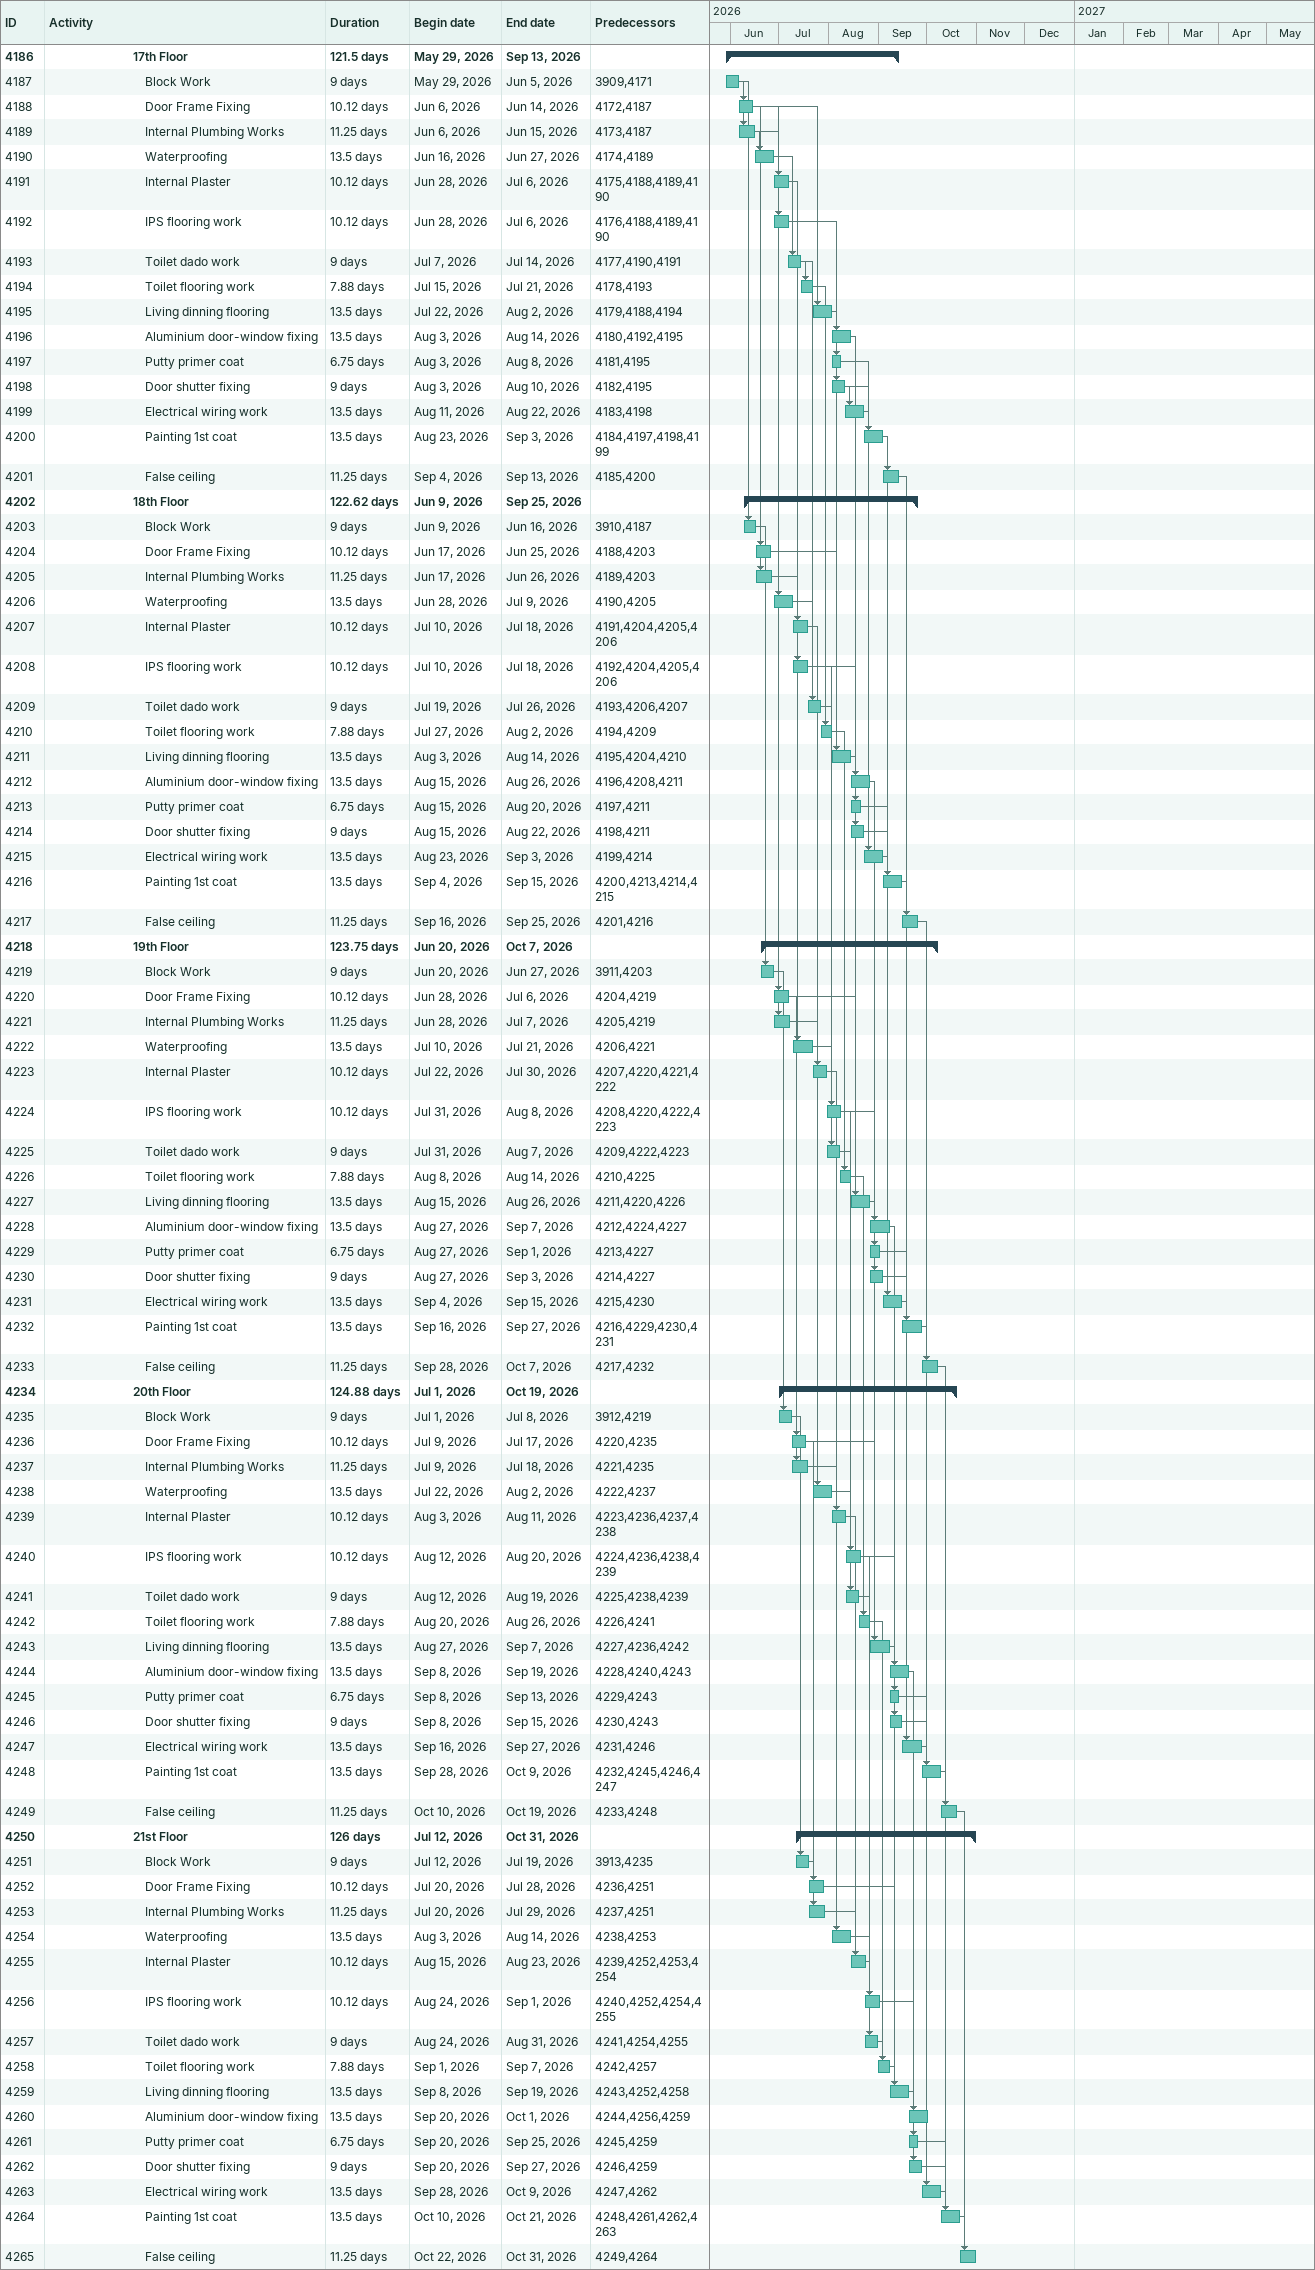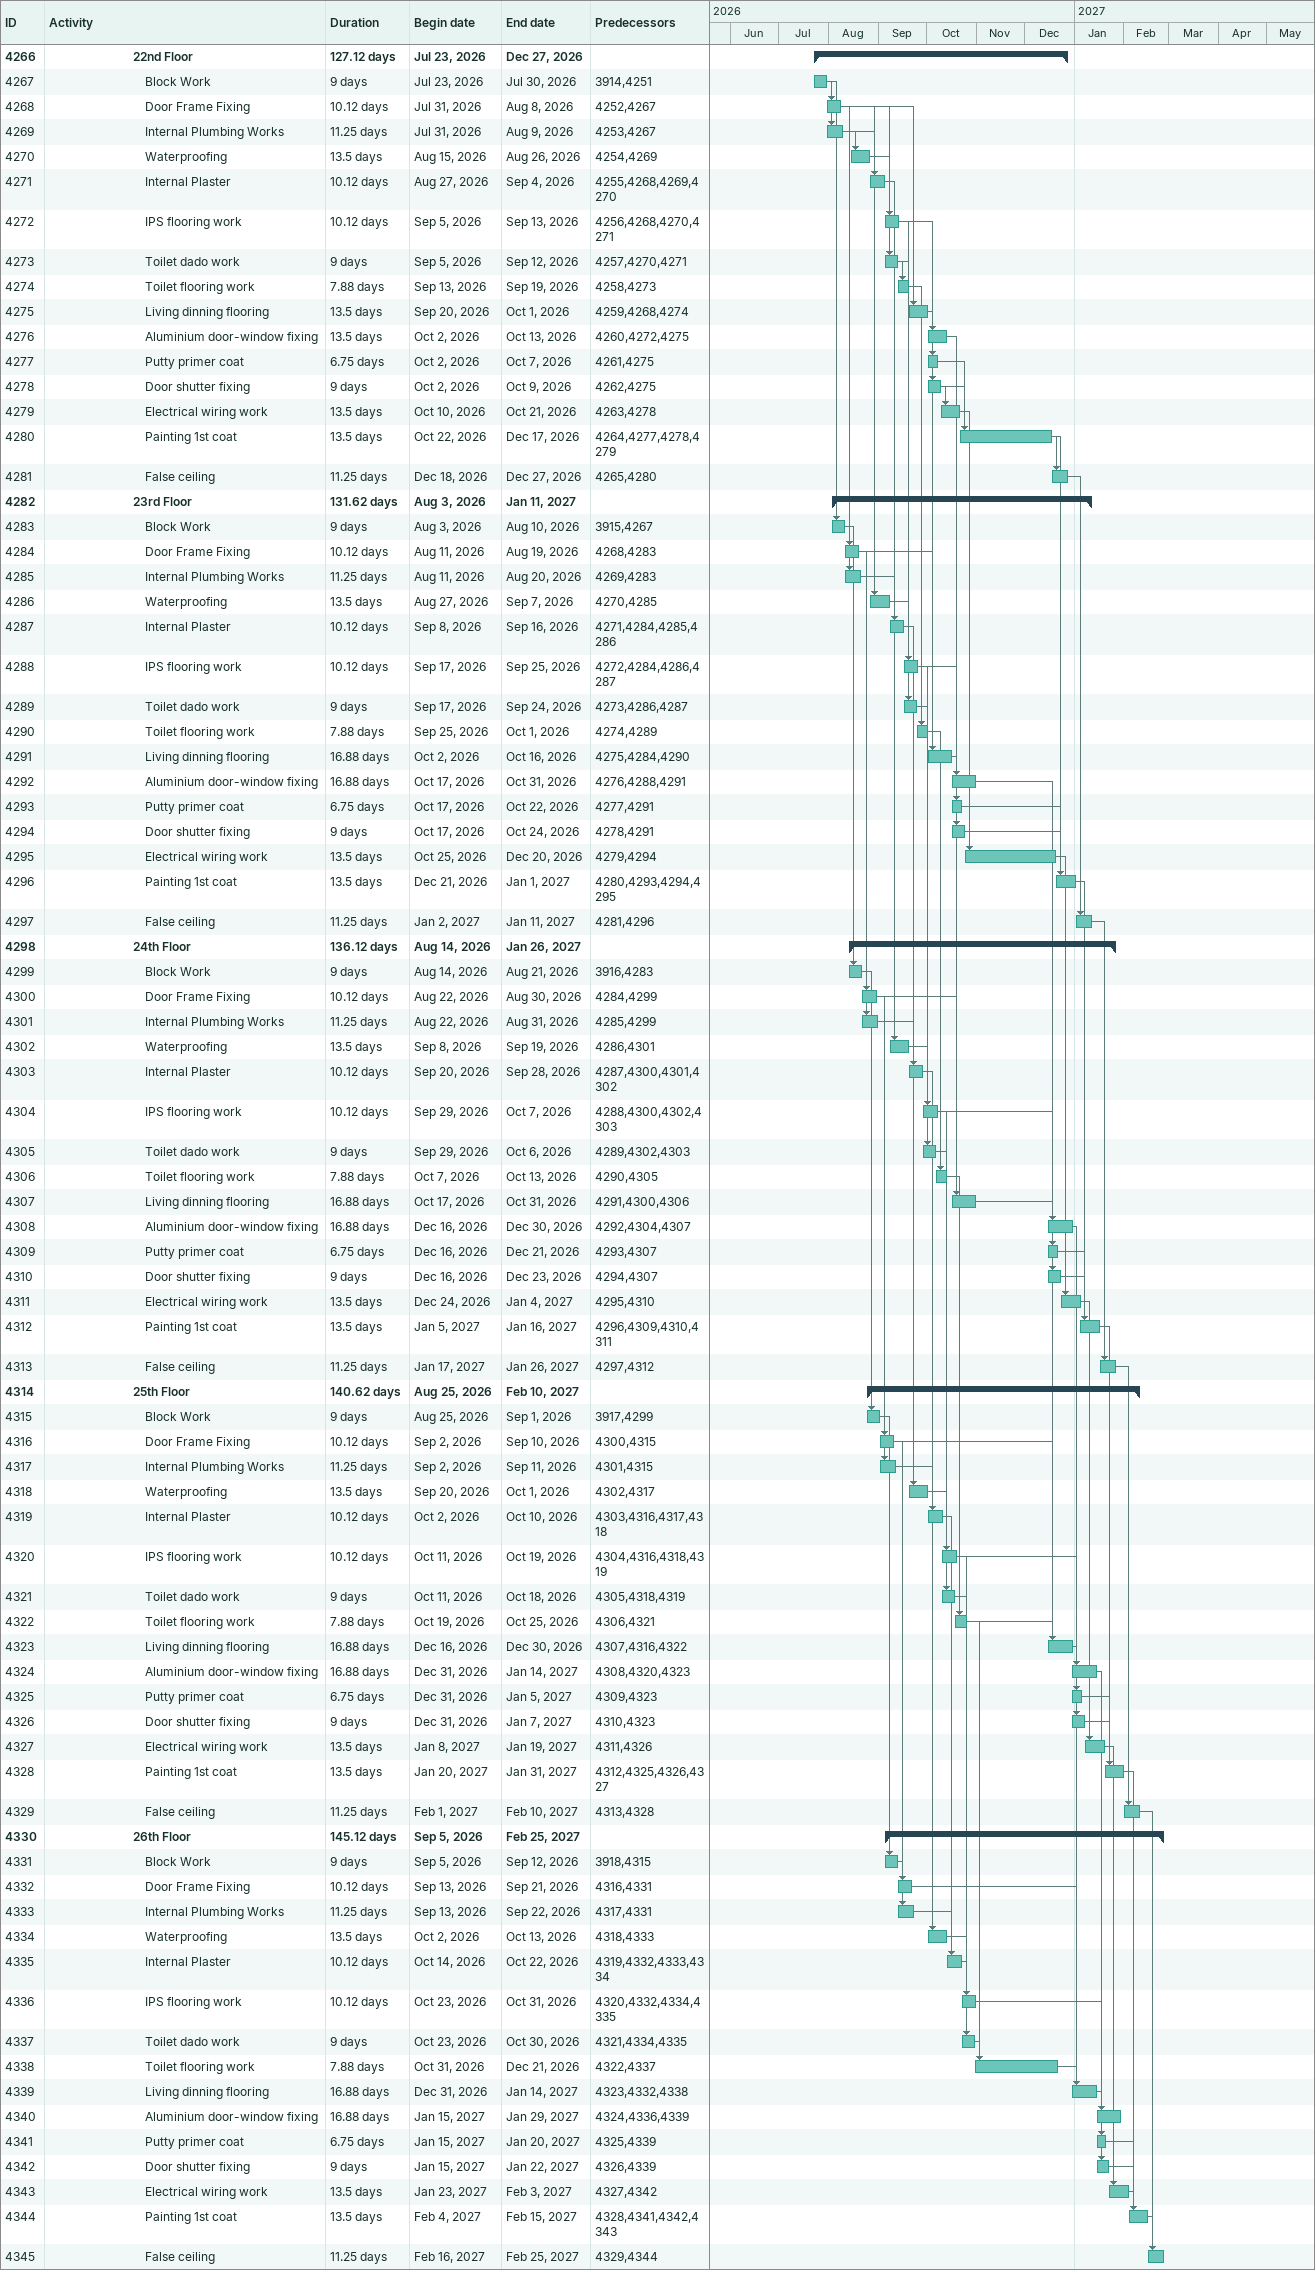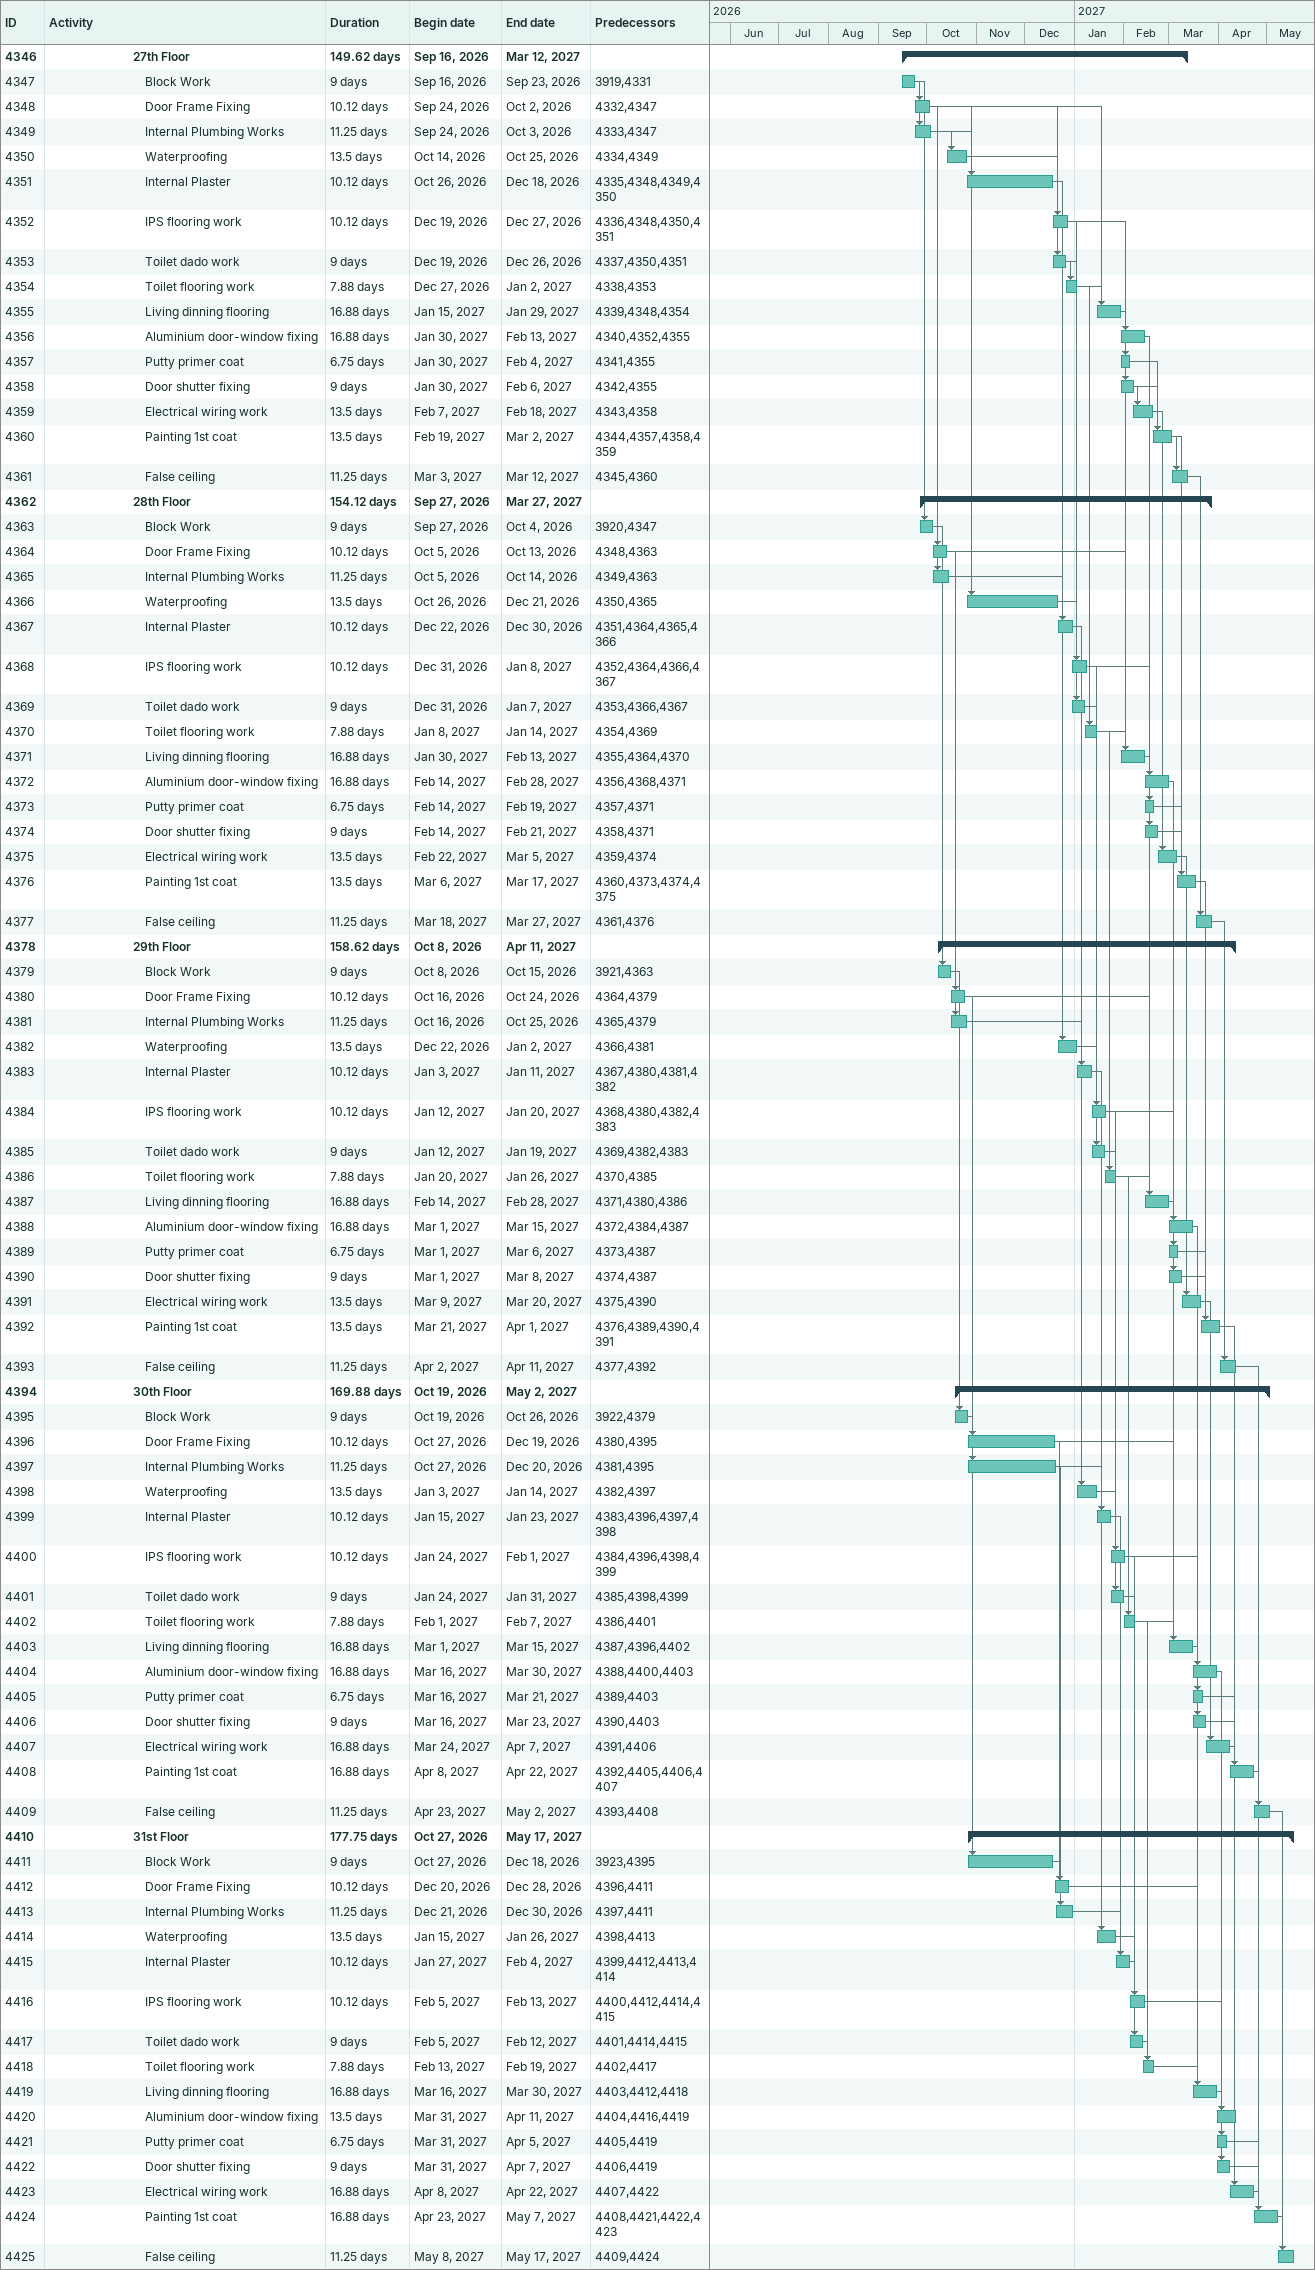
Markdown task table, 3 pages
| ID | Level | Task | Duration | Start | Finish | Predecessors |
|---|---|---|---|---|---|---|
| 4186 | 8 | **17th Floor** | 121.5d | 2026-05-29 | 2026-09-13 |  |
| 4187 | 9 | Block Work | 9d | 2026-05-29 | 2026-06-05 | 3909, 4171 |
| 4188 | 9 | Door Frame Fixing | 10.12d | 2026-06-06 | 2026-06-14 | 4172, 4187 |
| 4189 | 9 | Internal Plumbing Works | 11.25d | 2026-06-06 | 2026-06-15 | 4173, 4187 |
| 4190 | 9 | Waterproofing | 13.5d | 2026-06-16 | 2026-06-27 | 4174, 4189 |
| 4191 | 9 | Internal Plaster | 10.12d | 2026-06-28 | 2026-07-06 | 4175, 4188, 4189, 4190 |
| 4192 | 9 | IPS flooring work | 10.12d | 2026-06-28 | 2026-07-06 | 4176, 4188, 4189, 4190 |
| 4193 | 9 | Toilet dado work | 9d | 2026-07-07 | 2026-07-14 | 4177, 4190, 4191 |
| 4194 | 9 | Toilet flooring work | 7.88d | 2026-07-15 | 2026-07-21 | 4178, 4193 |
| 4195 | 9 | Living dinning flooring | 13.5d | 2026-07-22 | 2026-08-02 | 4179, 4188, 4194 |
| 4196 | 9 | Aluminium door-window fixing | 13.5d | 2026-08-03 | 2026-08-14 | 4180, 4192, 4195 |
| 4197 | 9 | Putty primer coat | 6.75d | 2026-08-03 | 2026-08-08 | 4181, 4195 |
| 4198 | 9 | Door shutter fixing | 9d | 2026-08-03 | 2026-08-10 | 4182, 4195 |
| 4199 | 9 | Electrical wiring work | 13.5d | 2026-08-11 | 2026-08-22 | 4183, 4198 |
| 4200 | 9 | Painting 1st coat | 13.5d | 2026-08-23 | 2026-09-03 | 4184, 4197, 4198, 4199 |
| 4201 | 9 | False ceiling | 11.25d | 2026-09-04 | 2026-09-13 | 4185, 4200 |
| 4202 | 8 | **18th Floor** | 122.62d | 2026-06-09 | 2026-09-25 |  |
| 4203 | 9 | Block Work | 9d | 2026-06-09 | 2026-06-16 | 3910, 4187 |
| 4204 | 9 | Door Frame Fixing | 10.12d | 2026-06-17 | 2026-06-25 | 4188, 4203 |
| 4205 | 9 | Internal Plumbing Works | 11.25d | 2026-06-17 | 2026-06-26 | 4189, 4203 |
| 4206 | 9 | Waterproofing | 13.5d | 2026-06-28 | 2026-07-09 | 4190, 4205 |
| 4207 | 9 | Internal Plaster | 10.12d | 2026-07-10 | 2026-07-18 | 4191, 4204, 4205, 4206 |
| 4208 | 9 | IPS flooring work | 10.12d | 2026-07-10 | 2026-07-18 | 4192, 4204, 4205, 4206 |
| 4209 | 9 | Toilet dado work | 9d | 2026-07-19 | 2026-07-26 | 4193, 4206, 4207 |
| 4210 | 9 | Toilet flooring work | 7.88d | 2026-07-27 | 2026-08-02 | 4194, 4209 |
| 4211 | 9 | Living dinning flooring | 13.5d | 2026-08-03 | 2026-08-14 | 4195, 4204, 4210 |
| 4212 | 9 | Aluminium door-window fixing | 13.5d | 2026-08-15 | 2026-08-26 | 4196, 4208, 4211 |
| 4213 | 9 | Putty primer coat | 6.75d | 2026-08-15 | 2026-08-20 | 4197, 4211 |
| 4214 | 9 | Door shutter fixing | 9d | 2026-08-15 | 2026-08-22 | 4198, 4211 |
| 4215 | 9 | Electrical wiring work | 13.5d | 2026-08-23 | 2026-09-03 | 4199, 4214 |
| 4216 | 9 | Painting 1st coat | 13.5d | 2026-09-04 | 2026-09-15 | 4200, 4213, 4214, 4215 |
| 4217 | 9 | False ceiling | 11.25d | 2026-09-16 | 2026-09-25 | 4201, 4216 |
| 4218 | 8 | **19th Floor** | 123.75d | 2026-06-20 | 2026-10-07 |  |
| 4219 | 9 | Block Work | 9d | 2026-06-20 | 2026-06-27 | 3911, 4203 |
| 4220 | 9 | Door Frame Fixing | 10.12d | 2026-06-28 | 2026-07-06 | 4204, 4219 |
| 4221 | 9 | Internal Plumbing Works | 11.25d | 2026-06-28 | 2026-07-07 | 4205, 4219 |
| 4222 | 9 | Waterproofing | 13.5d | 2026-07-10 | 2026-07-21 | 4206, 4221 |
| 4223 | 9 | Internal Plaster | 10.12d | 2026-07-22 | 2026-07-30 | 4207, 4220, 4221, 4222 |
| 4224 | 9 | IPS flooring work | 10.12d | 2026-07-31 | 2026-08-08 | 4208, 4220, 4222, 4223 |
| 4225 | 9 | Toilet dado work | 9d | 2026-07-31 | 2026-08-07 | 4209, 4222, 4223 |
| 4226 | 9 | Toilet flooring work | 7.88d | 2026-08-08 | 2026-08-14 | 4210, 4225 |
| 4227 | 9 | Living dinning flooring | 13.5d | 2026-08-15 | 2026-08-26 | 4211, 4220, 4226 |
| 4228 | 9 | Aluminium door-window fixing | 13.5d | 2026-08-27 | 2026-09-07 | 4212, 4224, 4227 |
| 4229 | 9 | Putty primer coat | 6.75d | 2026-08-27 | 2026-09-01 | 4213, 4227 |
| 4230 | 9 | Door shutter fixing | 9d | 2026-08-27 | 2026-09-03 | 4214, 4227 |
| 4231 | 9 | Electrical wiring work | 13.5d | 2026-09-04 | 2026-09-15 | 4215, 4230 |
| 4232 | 9 | Painting 1st coat | 13.5d | 2026-09-16 | 2026-09-27 | 4216, 4229, 4230, 4231 |
| 4233 | 9 | False ceiling | 11.25d | 2026-09-28 | 2026-10-07 | 4217, 4232 |
| 4234 | 8 | **20th Floor** | 124.88d | 2026-07-01 | 2026-10-19 |  |
| 4235 | 9 | Block Work | 9d | 2026-07-01 | 2026-07-08 | 3912, 4219 |
| 4236 | 9 | Door Frame Fixing | 10.12d | 2026-07-09 | 2026-07-17 | 4220, 4235 |
| 4237 | 9 | Internal Plumbing Works | 11.25d | 2026-07-09 | 2026-07-18 | 4221, 4235 |
| 4238 | 9 | Waterproofing | 13.5d | 2026-07-22 | 2026-08-02 | 4222, 4237 |
| 4239 | 9 | Internal Plaster | 10.12d | 2026-08-03 | 2026-08-11 | 4223, 4236, 4237, 4238 |
| 4240 | 9 | IPS flooring work | 10.12d | 2026-08-12 | 2026-08-20 | 4224, 4236, 4238, 4239 |
| 4241 | 9 | Toilet dado work | 9d | 2026-08-12 | 2026-08-19 | 4225, 4238, 4239 |
| 4242 | 9 | Toilet flooring work | 7.88d | 2026-08-20 | 2026-08-26 | 4226, 4241 |
| 4243 | 9 | Living dinning flooring | 13.5d | 2026-08-27 | 2026-09-07 | 4227, 4236, 4242 |
| 4244 | 9 | Aluminium door-window fixing | 13.5d | 2026-09-08 | 2026-09-19 | 4228, 4240, 4243 |
| 4245 | 9 | Putty primer coat | 6.75d | 2026-09-08 | 2026-09-13 | 4229, 4243 |
| 4246 | 9 | Door shutter fixing | 9d | 2026-09-08 | 2026-09-15 | 4230, 4243 |
| 4247 | 9 | Electrical wiring work | 13.5d | 2026-09-16 | 2026-09-27 | 4231, 4246 |
| 4248 | 9 | Painting 1st coat | 13.5d | 2026-09-28 | 2026-10-09 | 4232, 4245, 4246, 4247 |
| 4249 | 9 | False ceiling | 11.25d | 2026-10-10 | 2026-10-19 | 4233, 4248 |
| 4250 | 8 | **21st Floor** | 126d | 2026-07-12 | 2026-10-31 |  |
| 4251 | 9 | Block Work | 9d | 2026-07-12 | 2026-07-19 | 3913, 4235 |
| 4252 | 9 | Door Frame Fixing | 10.12d | 2026-07-20 | 2026-07-28 | 4236, 4251 |
| 4253 | 9 | Internal Plumbing Works | 11.25d | 2026-07-20 | 2026-07-29 | 4237, 4251 |
| 4254 | 9 | Waterproofing | 13.5d | 2026-08-03 | 2026-08-14 | 4238, 4253 |
| 4255 | 9 | Internal Plaster | 10.12d | 2026-08-15 | 2026-08-23 | 4239, 4252, 4253, 4254 |
| 4256 | 9 | IPS flooring work | 10.12d | 2026-08-24 | 2026-09-01 | 4240, 4252, 4254, 4255 |
| 4257 | 9 | Toilet dado work | 9d | 2026-08-24 | 2026-08-31 | 4241, 4254, 4255 |
| 4258 | 9 | Toilet flooring work | 7.88d | 2026-09-01 | 2026-09-07 | 4242, 4257 |
| 4259 | 9 | Living dinning flooring | 13.5d | 2026-09-08 | 2026-09-19 | 4243, 4252, 4258 |
| 4260 | 9 | Aluminium door-window fixing | 13.5d | 2026-09-20 | 2026-10-01 | 4244, 4256, 4259 |
| 4261 | 9 | Putty primer coat | 6.75d | 2026-09-20 | 2026-09-25 | 4245, 4259 |
| 4262 | 9 | Door shutter fixing | 9d | 2026-09-20 | 2026-09-27 | 4246, 4259 |
| 4263 | 9 | Electrical wiring work | 13.5d | 2026-09-28 | 2026-10-09 | 4247, 4262 |
| 4264 | 9 | Painting 1st coat | 13.5d | 2026-10-10 | 2026-10-21 | 4248, 4261, 4262, 4263 |
| 4265 | 9 | False ceiling | 11.25d | 2026-10-22 | 2026-10-31 | 4249, 4264 |
| 4266 | 8 | **22nd Floor** | 127.12d | 2026-07-23 | 2026-12-27 |  |
| 4267 | 9 | Block Work | 9d | 2026-07-23 | 2026-07-30 | 3914, 4251 |
| 4268 | 9 | Door Frame Fixing | 10.12d | 2026-07-31 | 2026-08-08 | 4252, 4267 |
| 4269 | 9 | Internal Plumbing Works | 11.25d | 2026-07-31 | 2026-08-09 | 4253, 4267 |
| 4270 | 9 | Waterproofing | 13.5d | 2026-08-15 | 2026-08-26 | 4254, 4269 |
| 4271 | 9 | Internal Plaster | 10.12d | 2026-08-27 | 2026-09-04 | 4255, 4268, 4269, 4270 |
| 4272 | 9 | IPS flooring work | 10.12d | 2026-09-05 | 2026-09-13 | 4256, 4268, 4270, 4271 |
| 4273 | 9 | Toilet dado work | 9d | 2026-09-05 | 2026-09-12 | 4257, 4270, 4271 |
| 4274 | 9 | Toilet flooring work | 7.88d | 2026-09-13 | 2026-09-19 | 4258, 4273 |
| 4275 | 9 | Living dinning flooring | 13.5d | 2026-09-20 | 2026-10-01 | 4259, 4268, 4274 |
| 4276 | 9 | Aluminium door-window fixing | 13.5d | 2026-10-02 | 2026-10-13 | 4260, 4272, 4275 |
| 4277 | 9 | Putty primer coat | 6.75d | 2026-10-02 | 2026-10-07 | 4261, 4275 |
| 4278 | 9 | Door shutter fixing | 9d | 2026-10-02 | 2026-10-09 | 4262, 4275 |
| 4279 | 9 | Electrical wiring work | 13.5d | 2026-10-10 | 2026-10-21 | 4263, 4278 |
| 4280 | 9 | Painting 1st coat | 13.5d | 2026-10-22 | 2026-12-17 | 4264, 4277, 4278, 4279 |
| 4281 | 9 | False ceiling | 11.25d | 2026-12-18 | 2026-12-27 | 4265, 4280 |
| 4282 | 8 | **23rd Floor** | 131.62d | 2026-08-03 | 2027-01-11 |  |
| 4283 | 9 | Block Work | 9d | 2026-08-03 | 2026-08-10 | 3915, 4267 |
| 4284 | 9 | Door Frame Fixing | 10.12d | 2026-08-11 | 2026-08-19 | 4268, 4283 |
| 4285 | 9 | Internal Plumbing Works | 11.25d | 2026-08-11 | 2026-08-20 | 4269, 4283 |
| 4286 | 9 | Waterproofing | 13.5d | 2026-08-27 | 2026-09-07 | 4270, 4285 |
| 4287 | 9 | Internal Plaster | 10.12d | 2026-09-08 | 2026-09-16 | 4271, 4284, 4285, 4286 |
| 4288 | 9 | IPS flooring work | 10.12d | 2026-09-17 | 2026-09-25 | 4272, 4284, 4286, 4287 |
| 4289 | 9 | Toilet dado work | 9d | 2026-09-17 | 2026-09-24 | 4273, 4286, 4287 |
| 4290 | 9 | Toilet flooring work | 7.88d | 2026-09-25 | 2026-10-01 | 4274, 4289 |
| 4291 | 9 | Living dinning flooring | 16.88d | 2026-10-02 | 2026-10-16 | 4275, 4284, 4290 |
| 4292 | 9 | Aluminium door-window fixing | 16.88d | 2026-10-17 | 2026-10-31 | 4276, 4288, 4291 |
| 4293 | 9 | Putty primer coat | 6.75d | 2026-10-17 | 2026-10-22 | 4277, 4291 |
| 4294 | 9 | Door shutter fixing | 9d | 2026-10-17 | 2026-10-24 | 4278, 4291 |
| 4295 | 9 | Electrical wiring work | 13.5d | 2026-10-25 | 2026-12-20 | 4279, 4294 |
| 4296 | 9 | Painting 1st coat | 13.5d | 2026-12-21 | 2027-01-01 | 4280, 4293, 4294, 4295 |
| 4297 | 9 | False ceiling | 11.25d | 2027-01-02 | 2027-01-11 | 4281, 4296 |
| 4298 | 8 | **24th Floor** | 136.12d | 2026-08-14 | 2027-01-26 |  |
| 4299 | 9 | Block Work | 9d | 2026-08-14 | 2026-08-21 | 3916, 4283 |
| 4300 | 9 | Door Frame Fixing | 10.12d | 2026-08-22 | 2026-08-30 | 4284, 4299 |
| 4301 | 9 | Internal Plumbing Works | 11.25d | 2026-08-22 | 2026-08-31 | 4285, 4299 |
| 4302 | 9 | Waterproofing | 13.5d | 2026-09-08 | 2026-09-19 | 4286, 4301 |
| 4303 | 9 | Internal Plaster | 10.12d | 2026-09-20 | 2026-09-28 | 4287, 4300, 4301, 4302 |
| 4304 | 9 | IPS flooring work | 10.12d | 2026-09-29 | 2026-10-07 | 4288, 4300, 4302, 4303 |
| 4305 | 9 | Toilet dado work | 9d | 2026-09-29 | 2026-10-06 | 4289, 4302, 4303 |
| 4306 | 9 | Toilet flooring work | 7.88d | 2026-10-07 | 2026-10-13 | 4290, 4305 |
| 4307 | 9 | Living dinning flooring | 16.88d | 2026-10-17 | 2026-10-31 | 4291, 4300, 4306 |
| 4308 | 9 | Aluminium door-window fixing | 16.88d | 2026-12-16 | 2026-12-30 | 4292, 4304, 4307 |
| 4309 | 9 | Putty primer coat | 6.75d | 2026-12-16 | 2026-12-21 | 4293, 4307 |
| 4310 | 9 | Door shutter fixing | 9d | 2026-12-16 | 2026-12-23 | 4294, 4307 |
| 4311 | 9 | Electrical wiring work | 13.5d | 2026-12-24 | 2027-01-04 | 4295, 4310 |
| 4312 | 9 | Painting 1st coat | 13.5d | 2027-01-05 | 2027-01-16 | 4296, 4309, 4310, 4311 |
| 4313 | 9 | False ceiling | 11.25d | 2027-01-17 | 2027-01-26 | 4297, 4312 |
| 4314 | 8 | **25th Floor** | 140.62d | 2026-08-25 | 2027-02-10 |  |
| 4315 | 9 | Block Work | 9d | 2026-08-25 | 2026-09-01 | 3917, 4299 |
| 4316 | 9 | Door Frame Fixing | 10.12d | 2026-09-02 | 2026-09-10 | 4300, 4315 |
| 4317 | 9 | Internal Plumbing Works | 11.25d | 2026-09-02 | 2026-09-11 | 4301, 4315 |
| 4318 | 9 | Waterproofing | 13.5d | 2026-09-20 | 2026-10-01 | 4302, 4317 |
| 4319 | 9 | Internal Plaster | 10.12d | 2026-10-02 | 2026-10-10 | 4303, 4316, 4317, 4318 |
| 4320 | 9 | IPS flooring work | 10.12d | 2026-10-11 | 2026-10-19 | 4304, 4316, 4318, 4319 |
| 4321 | 9 | Toilet dado work | 9d | 2026-10-11 | 2026-10-18 | 4305, 4318, 4319 |
| 4322 | 9 | Toilet flooring work | 7.88d | 2026-10-19 | 2026-10-25 | 4306, 4321 |
| 4323 | 9 | Living dinning flooring | 16.88d | 2026-12-16 | 2026-12-30 | 4307, 4316, 4322 |
| 4324 | 9 | Aluminium door-window fixing | 16.88d | 2026-12-31 | 2027-01-14 | 4308, 4320, 4323 |
| 4325 | 9 | Putty primer coat | 6.75d | 2026-12-31 | 2027-01-05 | 4309, 4323 |
| 4326 | 9 | Door shutter fixing | 9d | 2026-12-31 | 2027-01-07 | 4310, 4323 |
| 4327 | 9 | Electrical wiring work | 13.5d | 2027-01-08 | 2027-01-19 | 4311, 4326 |
| 4328 | 9 | Painting 1st coat | 13.5d | 2027-01-20 | 2027-01-31 | 4312, 4325, 4326, 4327 |
| 4329 | 9 | False ceiling | 11.25d | 2027-02-01 | 2027-02-10 | 4313, 4328 |
| 4330 | 8 | **26th Floor** | 145.12d | 2026-09-05 | 2027-02-25 |  |
| 4331 | 9 | Block Work | 9d | 2026-09-05 | 2026-09-12 | 3918, 4315 |
| 4332 | 9 | Door Frame Fixing | 10.12d | 2026-09-13 | 2026-09-21 | 4316, 4331 |
| 4333 | 9 | Internal Plumbing Works | 11.25d | 2026-09-13 | 2026-09-22 | 4317, 4331 |
| 4334 | 9 | Waterproofing | 13.5d | 2026-10-02 | 2026-10-13 | 4318, 4333 |
| 4335 | 9 | Internal Plaster | 10.12d | 2026-10-14 | 2026-10-22 | 4319, 4332, 4333, 4334 |
| 4336 | 9 | IPS flooring work | 10.12d | 2026-10-23 | 2026-10-31 | 4320, 4332, 4334, 4335 |
| 4337 | 9 | Toilet dado work | 9d | 2026-10-23 | 2026-10-30 | 4321, 4334, 4335 |
| 4338 | 9 | Toilet flooring work | 7.88d | 2026-10-31 | 2026-12-21 | 4322, 4337 |
| 4339 | 9 | Living dinning flooring | 16.88d | 2026-12-31 | 2027-01-14 | 4323, 4332, 4338 |
| 4340 | 9 | Aluminium door-window fixing | 16.88d | 2027-01-15 | 2027-01-29 | 4324, 4336, 4339 |
| 4341 | 9 | Putty primer coat | 6.75d | 2027-01-15 | 2027-01-20 | 4325, 4339 |
| 4342 | 9 | Door shutter fixing | 9d | 2027-01-15 | 2027-01-22 | 4326, 4339 |
| 4343 | 9 | Electrical wiring work | 13.5d | 2027-01-23 | 2027-02-03 | 4327, 4342 |
| 4344 | 9 | Painting 1st coat | 13.5d | 2027-02-04 | 2027-02-15 | 4328, 4341, 4342, 4343 |
| 4345 | 9 | False ceiling | 11.25d | 2027-02-16 | 2027-02-25 | 4329, 4344 |
| 4346 | 8 | **27th Floor** | 149.62d | 2026-09-16 | 2027-03-12 |  |
| 4347 | 9 | Block Work | 9d | 2026-09-16 | 2026-09-23 | 3919, 4331 |
| 4348 | 9 | Door Frame Fixing | 10.12d | 2026-09-24 | 2026-10-02 | 4332, 4347 |
| 4349 | 9 | Internal Plumbing Works | 11.25d | 2026-09-24 | 2026-10-03 | 4333, 4347 |
| 4350 | 9 | Waterproofing | 13.5d | 2026-10-14 | 2026-10-25 | 4334, 4349 |
| 4351 | 9 | Internal Plaster | 10.12d | 2026-10-26 | 2026-12-18 | 4335, 4348, 4349, 4350 |
| 4352 | 9 | IPS flooring work | 10.12d | 2026-12-19 | 2026-12-27 | 4336, 4348, 4350, 4351 |
| 4353 | 9 | Toilet dado work | 9d | 2026-12-19 | 2026-12-26 | 4337, 4350, 4351 |
| 4354 | 9 | Toilet flooring work | 7.88d | 2026-12-27 | 2027-01-02 | 4338, 4353 |
| 4355 | 9 | Living dinning flooring | 16.88d | 2027-01-15 | 2027-01-29 | 4339, 4348, 4354 |
| 4356 | 9 | Aluminium door-window fixing | 16.88d | 2027-01-30 | 2027-02-13 | 4340, 4352, 4355 |
| 4357 | 9 | Putty primer coat | 6.75d | 2027-01-30 | 2027-02-04 | 4341, 4355 |
| 4358 | 9 | Door shutter fixing | 9d | 2027-01-30 | 2027-02-06 | 4342, 4355 |
| 4359 | 9 | Electrical wiring work | 13.5d | 2027-02-07 | 2027-02-18 | 4343, 4358 |
| 4360 | 9 | Painting 1st coat | 13.5d | 2027-02-19 | 2027-03-02 | 4344, 4357, 4358, 4359 |
| 4361 | 9 | False ceiling | 11.25d | 2027-03-03 | 2027-03-12 | 4345, 4360 |
| 4362 | 8 | **28th Floor** | 154.12d | 2026-09-27 | 2027-03-27 |  |
| 4363 | 9 | Block Work | 9d | 2026-09-27 | 2026-10-04 | 3920, 4347 |
| 4364 | 9 | Door Frame Fixing | 10.12d | 2026-10-05 | 2026-10-13 | 4348, 4363 |
| 4365 | 9 | Internal Plumbing Works | 11.25d | 2026-10-05 | 2026-10-14 | 4349, 4363 |
| 4366 | 9 | Waterproofing | 13.5d | 2026-10-26 | 2026-12-21 | 4350, 4365 |
| 4367 | 9 | Internal Plaster | 10.12d | 2026-12-22 | 2026-12-30 | 4351, 4364, 4365, 4366 |
| 4368 | 9 | IPS flooring work | 10.12d | 2026-12-31 | 2027-01-08 | 4352, 4364, 4366, 4367 |
| 4369 | 9 | Toilet dado work | 9d | 2026-12-31 | 2027-01-07 | 4353, 4366, 4367 |
| 4370 | 9 | Toilet flooring work | 7.88d | 2027-01-08 | 2027-01-14 | 4354, 4369 |
| 4371 | 9 | Living dinning flooring | 16.88d | 2027-01-30 | 2027-02-13 | 4355, 4364, 4370 |
| 4372 | 9 | Aluminium door-window fixing | 16.88d | 2027-02-14 | 2027-02-28 | 4356, 4368, 4371 |
| 4373 | 9 | Putty primer coat | 6.75d | 2027-02-14 | 2027-02-19 | 4357, 4371 |
| 4374 | 9 | Door shutter fixing | 9d | 2027-02-14 | 2027-02-21 | 4358, 4371 |
| 4375 | 9 | Electrical wiring work | 13.5d | 2027-02-22 | 2027-03-05 | 4359, 4374 |
| 4376 | 9 | Painting 1st coat | 13.5d | 2027-03-06 | 2027-03-17 | 4360, 4373, 4374, 4375 |
| 4377 | 9 | False ceiling | 11.25d | 2027-03-18 | 2027-03-27 | 4361, 4376 |
| 4378 | 8 | **29th Floor** | 158.62d | 2026-10-08 | 2027-04-11 |  |
| 4379 | 9 | Block Work | 9d | 2026-10-08 | 2026-10-15 | 3921, 4363 |
| 4380 | 9 | Door Frame Fixing | 10.12d | 2026-10-16 | 2026-10-24 | 4364, 4379 |
| 4381 | 9 | Internal Plumbing Works | 11.25d | 2026-10-16 | 2026-10-25 | 4365, 4379 |
| 4382 | 9 | Waterproofing | 13.5d | 2026-12-22 | 2027-01-02 | 4366, 4381 |
| 4383 | 9 | Internal Plaster | 10.12d | 2027-01-03 | 2027-01-11 | 4367, 4380, 4381, 4382 |
| 4384 | 9 | IPS flooring work | 10.12d | 2027-01-12 | 2027-01-20 | 4368, 4380, 4382, 4383 |
| 4385 | 9 | Toilet dado work | 9d | 2027-01-12 | 2027-01-19 | 4369, 4382, 4383 |
| 4386 | 9 | Toilet flooring work | 7.88d | 2027-01-20 | 2027-01-26 | 4370, 4385 |
| 4387 | 9 | Living dinning flooring | 16.88d | 2027-02-14 | 2027-02-28 | 4371, 4380, 4386 |
| 4388 | 9 | Aluminium door-window fixing | 16.88d | 2027-03-01 | 2027-03-15 | 4372, 4384, 4387 |
| 4389 | 9 | Putty primer coat | 6.75d | 2027-03-01 | 2027-03-06 | 4373, 4387 |
| 4390 | 9 | Door shutter fixing | 9d | 2027-03-01 | 2027-03-08 | 4374, 4387 |
| 4391 | 9 | Electrical wiring work | 13.5d | 2027-03-09 | 2027-03-20 | 4375, 4390 |
| 4392 | 9 | Painting 1st coat | 13.5d | 2027-03-21 | 2027-04-01 | 4376, 4389, 4390, 4391 |
| 4393 | 9 | False ceiling | 11.25d | 2027-04-02 | 2027-04-11 | 4377, 4392 |
| 4394 | 8 | **30th Floor** | 169.88d | 2026-10-19 | 2027-05-02 |  |
| 4395 | 9 | Block Work | 9d | 2026-10-19 | 2026-10-26 | 3922, 4379 |
| 4396 | 9 | Door Frame Fixing | 10.12d | 2026-10-27 | 2026-12-19 | 4380, 4395 |
| 4397 | 9 | Internal Plumbing Works | 11.25d | 2026-10-27 | 2026-12-20 | 4381, 4395 |
| 4398 | 9 | Waterproofing | 13.5d | 2027-01-03 | 2027-01-14 | 4382, 4397 |
| 4399 | 9 | Internal Plaster | 10.12d | 2027-01-15 | 2027-01-23 | 4383, 4396, 4397, 4398 |
| 4400 | 9 | IPS flooring work | 10.12d | 2027-01-24 | 2027-02-01 | 4384, 4396, 4398, 4399 |
| 4401 | 9 | Toilet dado work | 9d | 2027-01-24 | 2027-01-31 | 4385, 4398, 4399 |
| 4402 | 9 | Toilet flooring work | 7.88d | 2027-02-01 | 2027-02-07 | 4386, 4401 |
| 4403 | 9 | Living dinning flooring | 16.88d | 2027-03-01 | 2027-03-15 | 4387, 4396, 4402 |
| 4404 | 9 | Aluminium door-window fixing | 16.88d | 2027-03-16 | 2027-03-30 | 4388, 4400, 4403 |
| 4405 | 9 | Putty primer coat | 6.75d | 2027-03-16 | 2027-03-21 | 4389, 4403 |
| 4406 | 9 | Door shutter fixing | 9d | 2027-03-16 | 2027-03-23 | 4390, 4403 |
| 4407 | 9 | Electrical wiring work | 16.88d | 2027-03-24 | 2027-04-07 | 4391, 4406 |
| 4408 | 9 | Painting 1st coat | 16.88d | 2027-04-08 | 2027-04-22 | 4392, 4405, 4406, 4407 |
| 4409 | 9 | False ceiling | 11.25d | 2027-04-23 | 2027-05-02 | 4393, 4408 |
| 4410 | 8 | **31st Floor** | 177.75d | 2026-10-27 | 2027-05-17 |  |
| 4411 | 9 | Block Work | 9d | 2026-10-27 | 2026-12-18 | 3923, 4395 |
| 4412 | 9 | Door Frame Fixing | 10.12d | 2026-12-20 | 2026-12-28 | 4396, 4411 |
| 4413 | 9 | Internal Plumbing Works | 11.25d | 2026-12-21 | 2026-12-30 | 4397, 4411 |
| 4414 | 9 | Waterproofing | 13.5d | 2027-01-15 | 2027-01-26 | 4398, 4413 |
| 4415 | 9 | Internal Plaster | 10.12d | 2027-01-27 | 2027-02-04 | 4399, 4412, 4413, 4414 |
| 4416 | 9 | IPS flooring work | 10.12d | 2027-02-05 | 2027-02-13 | 4400, 4412, 4414, 4415 |
| 4417 | 9 | Toilet dado work | 9d | 2027-02-05 | 2027-02-12 | 4401, 4414, 4415 |
| 4418 | 9 | Toilet flooring work | 7.88d | 2027-02-13 | 2027-02-19 | 4402, 4417 |
| 4419 | 9 | Living dinning flooring | 16.88d | 2027-03-16 | 2027-03-30 | 4403, 4412, 4418 |
| 4420 | 9 | Aluminium door-window fixing | 13.5d | 2027-03-31 | 2027-04-11 | 4404, 4416, 4419 |
| 4421 | 9 | Putty primer coat | 6.75d | 2027-03-31 | 2027-04-05 | 4405, 4419 |
| 4422 | 9 | Door shutter fixing | 9d | 2027-03-31 | 2027-04-07 | 4406, 4419 |
| 4423 | 9 | Electrical wiring work | 16.88d | 2027-04-08 | 2027-04-22 | 4407, 4422 |
| 4424 | 9 | Painting 1st coat | 16.88d | 2027-04-23 | 2027-05-07 | 4408, 4421, 4422, 4423 |
| 4425 | 9 | False ceiling | 11.25d | 2027-05-08 | 2027-05-17 | 4409, 4424 |
